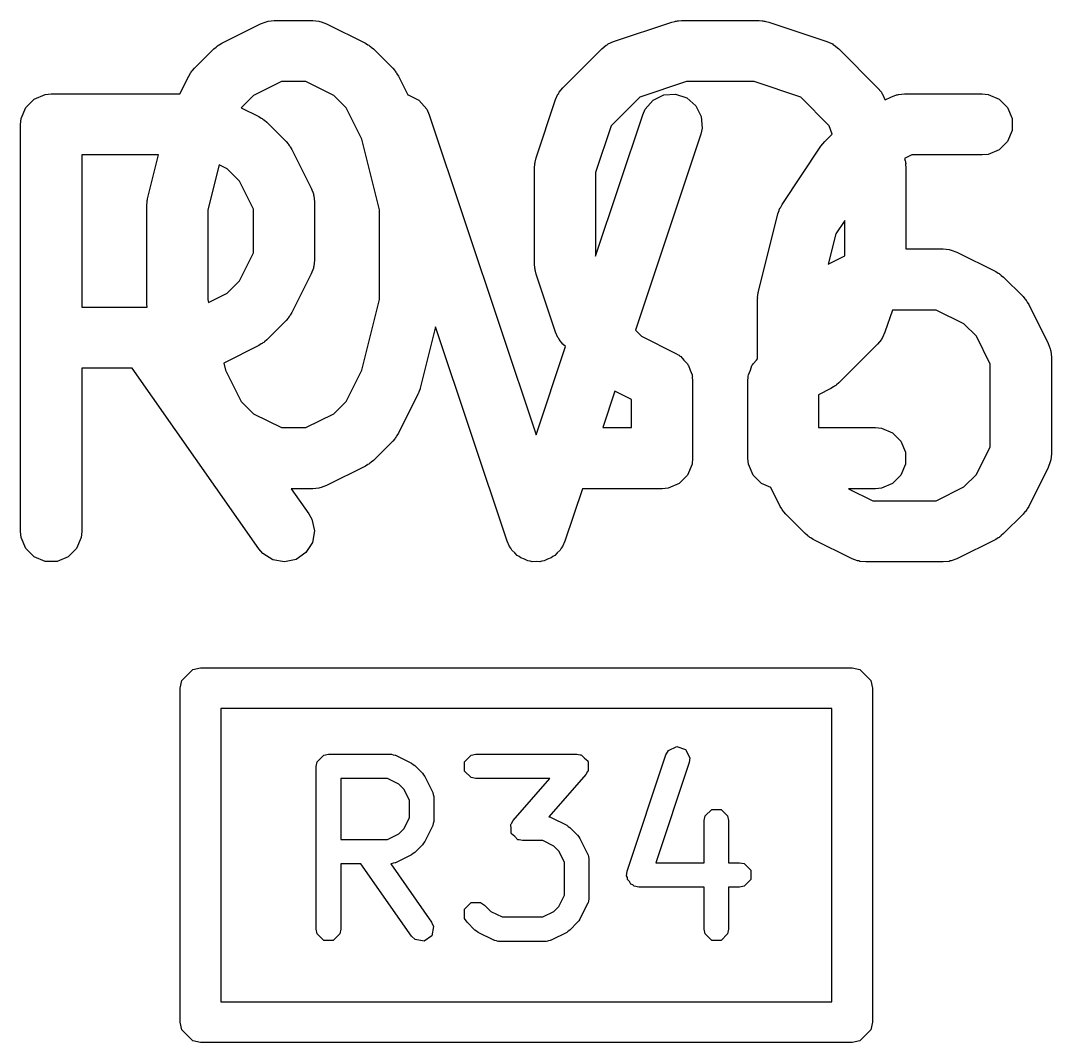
# Model space of a CAD drawing. Header units: millimetres. Extents: x 129 to 276, y -185 to -58.
# Drawn here: x 168.008 to 170.539, y -182.46 to -179.95 of the extents above; entities that cross this region are included whole.
import ezdxf

# ---------------------------------------------------------------- set-up
doc = ezdxf.new("R2010")
doc.units = ezdxf.units.MM
doc.layers.add('F.Fab', color=9, linetype='CONTINUOUS', true_color=0xafafaf)

msp = doc.modelspace()

# ---------------------------------------------------------------- linework, layer by layer
at = {"layer": 'F.Fab', "linetype": 'CONTINUOUS'}
for p, q in [((168.61632, -179.95126), (168.630952, -179.949819)), ((168.630952, -179.949819), (168.72619, -179.949819)), ((168.72619, -179.949819), (168.740822, -179.95126)), ((169.618973, -179.950998), (169.621571, -179.950408)), ((169.621571, -179.950408), (169.623545, -179.950548)), ((169.623545, -179.950548), (169.630952, -179.949819)), ((169.630952, -179.949819), (169.821428, -179.949819)), ((169.821428, -179.949819), (169.828833, -179.950548)), ((169.828833, -179.950548), (169.830808, -179.950408)), ((169.830808, -179.950408), (169.833405, -179.950998)), ((168.502173, -180.005356), (168.597411, -179.957737)), ((168.597411, -179.957737), (168.611142, -179.952482)), ((168.611142, -179.952482), (168.613831, -179.95229)), ((168.613831, -179.95229), (168.61632, -179.95126)), ((168.740822, -179.95126), (168.743311, -179.952291)), ((168.743311, -179.952291), (168.745999, -179.952482)), ((168.745999, -179.952482), (168.759731, -179.957737)), ((168.759731, -179.957737), (168.854969, -180.005356)), ((169.464378, -180.001287), (169.607234, -179.953668)), ((169.607234, -179.953668), (169.614489, -179.952018)), ((169.614489, -179.952018), (169.61632, -179.95126)), ((169.61632, -179.95126), (169.618973, -179.950998)), ((169.833405, -179.950998), (169.83606, -179.95126)), ((169.83606, -179.95126), (169.837891, -179.952018)), ((169.837891, -179.952018), (169.845145, -179.953668)), ((169.845145, -179.953668), (169.988002, -180.001287)), ((169.450952, -180.007281), (169.464378, -180.001287)), ((169.988002, -180.001287), (170.001427, -180.007281)), ((168.435062, -180.067024), (168.482681, -180.019405)), ((168.482681, -180.019405), (168.48843, -180.014686)), ((168.48843, -180.014686), (168.48973, -180.013188)), ((168.48973, -180.013188), (168.491989, -180.011766)), ((168.491989, -180.011766), (168.494046, -180.010078)), ((168.494046, -180.010078), (168.495873, -180.00932)), ((168.495873, -180.00932), (168.502173, -180.005356)), ((168.854969, -180.005356), (168.861268, -180.00932)), ((168.861268, -180.00932), (168.863096, -180.010078)), ((168.863096, -180.010078), (168.865152, -180.011766)), ((168.865152, -180.011766), (168.867412, -180.013188)), ((168.867412, -180.013188), (168.868711, -180.014686)), ((168.868711, -180.014686), (168.874461, -180.019405)), ((168.874461, -180.019405), (168.92208, -180.067024)), ((169.339824, -180.114643), (169.435062, -180.019405)), ((169.435062, -180.019405), (169.446427, -180.010077)), ((169.446427, -180.010077), (169.448917, -180.009045)), ((169.448917, -180.009045), (169.450952, -180.007281)), ((170.001427, -180.007281), (170.003462, -180.009046)), ((170.003462, -180.009046), (170.005953, -180.010078)), ((170.005953, -180.010078), (170.017318, -180.019405)), ((170.017318, -180.019405), (170.112556, -180.114643)), ((168.425735, -180.078389), (168.427423, -180.076332)), ((168.427423, -180.076332), (168.428845, -180.074073)), ((168.428845, -180.074073), (168.430343, -180.072773)), ((168.430343, -180.072773), (168.435062, -180.067024)), ((168.92208, -180.067024), (168.926798, -180.072773)), ((168.926798, -180.072773), (168.928297, -180.074073)), ((168.928297, -180.074073), (168.929718, -180.076332)), ((168.929718, -180.076332), (168.931407, -180.078389)), ((168.399362, -180.129819), (168.421013, -180.086516)), ((168.421013, -180.086516), (168.424977, -180.080216)), ((168.424977, -180.080216), (168.425735, -180.078389)), ((168.648657, -180.099819), (168.580141, -180.134077)), ((168.708485, -180.099819), (168.648657, -180.099819)), ((168.777001, -180.134077), (168.708485, -180.099819)), ((168.931407, -180.078389), (168.932164, -180.080216)), ((168.932164, -180.080216), (168.936129, -180.086516)), ((168.936129, -180.086516), (168.959069, -180.132396)), ((169.643122, -180.099819), (169.528609, -180.13799)), ((169.809258, -180.099819), (169.643122, -180.099819)), ((169.923771, -180.13799), (169.809258, -180.099819)), ((169.329465, -180.128498), (169.330497, -180.126008)), ((169.330497, -180.126008), (169.339824, -180.114643)), ((170.112556, -180.114643), (170.121884, -180.126008)), ((170.121884, -180.126008), (170.122915, -180.128498)), ((168.020973, -180.163151), (168.041665, -180.142459)), ((168.041665, -180.142459), (168.068701, -180.13126)), ((168.068701, -180.13126), (168.083333, -180.129819)), ((168.083333, -180.129819), (168.399362, -180.129819)), ((168.580141, -180.134077), (168.550262, -180.163955)), ((168.807408, -180.164484), (168.777001, -180.134077)), ((168.959069, -180.132396), (168.960286, -180.132483)), ((168.960286, -180.132483), (168.986459, -180.145569)), ((168.986459, -180.145569), (169.005633, -180.167676)), ((169.274087, -180.286816), (169.321706, -180.143959)), ((169.321706, -180.143959), (169.3277, -180.130534)), ((169.3277, -180.130534), (169.329465, -180.128498)), ((169.528609, -180.13799), (169.458409, -180.208189)), ((169.541985, -180.167677), (169.561159, -180.14557)), ((169.561159, -180.14557), (169.587332, -180.132483)), ((169.587332, -180.132483), (169.616522, -180.130408)), ((169.616522, -180.130408), (169.644284, -180.139662)), ((169.644284, -180.139662), (169.666392, -180.158836)), ((169.993971, -180.20819), (169.923771, -180.13799)), ((170.122915, -180.128498), (170.12468, -180.130533)), ((170.12468, -180.130533), (170.130674, -180.143959)), ((170.130674, -180.143959), (170.130947, -180.144778)), ((170.130947, -180.144778), (170.14503, -180.137737)), ((170.14503, -180.137737), (170.158761, -180.132482)), ((170.158761, -180.132482), (170.16145, -180.13229)), ((170.16145, -180.13229), (170.163939, -180.13126)), ((170.163939, -180.13126), (170.178571, -180.129819)), ((170.178571, -180.129819), (170.369047, -180.129819)), ((170.369047, -180.129819), (170.383679, -180.13126)), ((170.383679, -180.13126), (170.410715, -180.142459)), ((170.410715, -180.142459), (170.431407, -180.163151)), ((168.009774, -180.190187), (168.020973, -180.163151)), ((168.550262, -180.163955), (168.593064, -180.185356)), ((168.845901, -180.241471), (168.807408, -180.164484)), ((169.005633, -180.167676), (169.011627, -180.181102)), ((169.535991, -180.181102), (169.541985, -180.167677)), ((169.666392, -180.158836), (169.679478, -180.18501)), ((170.431407, -180.163151), (170.442606, -180.190187)), ((168.008333, -180.204819), (168.009774, -180.190187)), ((168.593064, -180.185356), (168.599363, -180.18932)), ((168.599363, -180.18932), (168.601191, -180.190078)), ((168.601191, -180.190078), (168.603247, -180.191766)), ((168.603247, -180.191766), (168.605507, -180.193188)), ((168.605507, -180.193188), (168.606806, -180.194686)), ((168.606806, -180.194686), (168.612556, -180.199405)), ((168.612556, -180.199405), (168.660175, -180.247024)), ((169.011627, -180.181102), (169.273809, -180.967648)), ((169.420238, -180.528361), (169.535991, -180.181102)), ((169.679478, -180.18501), (169.681553, -180.2142)), ((170.442606, -180.190187), (170.442606, -180.219451)), ((168.008333, -181.204819), (168.008333, -180.204819)), ((169.458409, -180.208189), (169.420238, -180.322703)), ((169.678293, -180.228536), (169.517713, -180.710275)), ((169.681553, -180.2142), (169.678293, -180.228536)), ((169.982681, -180.247024), (170.000857, -180.228848)), ((170.000857, -180.228848), (169.993971, -180.20819)), ((170.442606, -180.219451), (170.431407, -180.246487)), ((168.660175, -180.247024), (168.664893, -180.252773)), ((168.664893, -180.252773), (168.666392, -180.254073)), ((168.666392, -180.254073), (168.667813, -180.256332)), ((168.889285, -180.415005), (168.845901, -180.241471)), ((169.973354, -180.258389), (169.977842, -180.25292)), ((169.977842, -180.25292), (169.982626, -180.247079)), ((169.982626, -180.247079), (169.982647, -180.247064)), ((169.982647, -180.247064), (169.982681, -180.247024)), ((170.431407, -180.246487), (170.410715, -180.267179)), ((168.667813, -180.256332), (168.669502, -180.258389)), ((168.669502, -180.258389), (168.670259, -180.260216)), ((168.670259, -180.260216), (168.674224, -180.266516)), ((168.674224, -180.266516), (168.721843, -180.361754)), ((169.878072, -180.401311), (169.97331, -180.258454)), ((169.97331, -180.258454), (169.973344, -180.258411)), ((169.973344, -180.258411), (169.973354, -180.258389)), ((170.383679, -180.278378), (170.369047, -180.279819)), ((170.410715, -180.267179), (170.383679, -180.278378)), ((168.347036, -180.279819), (168.158333, -180.279819)), ((168.158333, -180.279819), (168.158333, -180.653628)), ((168.320096, -180.387581), (168.347036, -180.279819)), ((168.495533, -180.304295), (168.467857, -180.415005)), ((168.515096, -180.314077), (168.495533, -180.304295)), ((169.270238, -180.310533), (169.270967, -180.303127)), ((169.270827, -180.301153), (169.271417, -180.298555)), ((169.270967, -180.303127), (169.270827, -180.301153)), ((169.271417, -180.298555), (169.271679, -180.295901)), ((169.271679, -180.295901), (169.272437, -180.294069)), ((169.272437, -180.294069), (169.274087, -180.286816)), ((170.196276, -180.279819), (170.1787, -180.288606)), ((170.1787, -180.288606), (170.179942, -180.29407)), ((170.179942, -180.29407), (170.180701, -180.295901)), ((170.180701, -180.295901), (170.180962, -180.298554)), ((170.180962, -180.298554), (170.181553, -180.301152)), ((170.181553, -180.301152), (170.181412, -180.303126)), ((170.181412, -180.303126), (170.182142, -180.310533)), ((170.369047, -180.279819), (170.196276, -180.279819)), ((168.545503, -180.344484), (168.515096, -180.314077)), ((169.270238, -180.548628), (169.270238, -180.310533)), ((169.420238, -180.322703), (169.420238, -180.528361)), ((170.182142, -180.310533), (170.182142, -180.510771)), ((168.579761, -180.413), (168.545503, -180.344484)), ((168.721843, -180.361754), (168.727098, -180.375485)), ((168.727098, -180.375485), (168.727289, -180.378174)), ((168.727289, -180.378174), (168.72832, -180.380663)), ((168.72832, -180.380663), (168.729761, -180.395295)), ((168.317857, -180.405771), (168.318108, -180.403217)), ((168.317857, -180.643866), (168.317857, -180.405771)), ((168.317946, -180.402125), (168.318755, -180.396651)), ((168.318108, -180.403217), (168.317946, -180.402125)), ((168.318755, -180.396651), (168.319298, -180.391139)), ((168.319298, -180.391139), (168.31972, -180.390117)), ((168.31972, -180.390117), (168.320096, -180.387581)), ((168.729761, -180.395295), (168.729761, -180.538152)), ((169.873765, -180.409389), (169.878072, -180.401311)), ((168.467857, -180.415005), (168.467857, -180.634632)), ((168.579761, -180.520447), (168.579761, -180.413)), ((168.889285, -180.634632), (168.889285, -180.415005)), ((169.820096, -180.6152), (169.867715, -180.424724)), ((169.867715, -180.424724), (169.870795, -180.416101)), ((169.870795, -180.416101), (169.871155, -180.414285)), ((169.871155, -180.414285), (169.872033, -180.412637)), ((169.872033, -180.412637), (169.872662, -180.410878)), ((169.872662, -180.410878), (169.873765, -180.409389)), ((170.032142, -180.440622), (170.010086, -180.473707)), ((170.032142, -180.527514), (170.032142, -180.440622)), ((170.010086, -180.473707), (169.991562, -180.547804)), ((168.545503, -180.588963), (168.579761, -180.520447)), ((169.991562, -180.547804), (170.032142, -180.527514)), ((170.182142, -180.510771), (170.273809, -180.510771)), ((170.273809, -180.510771), (170.288441, -180.512212)), ((170.288441, -180.512212), (170.29093, -180.513243)), ((170.29093, -180.513243), (170.293618, -180.513434)), ((170.293618, -180.513434), (170.30735, -180.518689)), ((170.30735, -180.518689), (170.402588, -180.566308)), ((168.727098, -180.557962), (168.721843, -180.571693)), ((168.727289, -180.555272), (168.727098, -180.557962)), ((168.72832, -180.552784), (168.727289, -180.555272)), ((168.729761, -180.538152), (168.72832, -180.552784)), ((169.270967, -180.556033), (169.270238, -180.548628)), ((169.270827, -180.558008), (169.270967, -180.556033)), ((169.271417, -180.560605), (169.270827, -180.558008)), ((168.721843, -180.571693), (168.674224, -180.666931)), ((169.271679, -180.56326), (169.271417, -180.560605)), ((169.272437, -180.565091), (169.271679, -180.56326)), ((169.274087, -180.572345), (169.272437, -180.565091)), ((169.321706, -180.715202), (169.274087, -180.572345)), ((170.402588, -180.566308), (170.408887, -180.570272)), ((170.408887, -180.570272), (170.410715, -180.57103)), ((170.410715, -180.57103), (170.412771, -180.572718)), ((170.412771, -180.572718), (170.415031, -180.57414)), ((170.415031, -180.57414), (170.41633, -180.575638)), ((170.41633, -180.575638), (170.42208, -180.580357)), ((170.42208, -180.580357), (170.469699, -180.627976)), ((168.515096, -180.61937), (168.545503, -180.588963)), ((168.469714, -180.64206), (168.515096, -180.61937)), ((169.817857, -180.63339), (169.818108, -180.630836)), ((169.817857, -180.781094), (169.817857, -180.63339)), ((169.817946, -180.629744), (169.818755, -180.62427)), ((169.818108, -180.630836), (169.817946, -180.629744)), ((169.818755, -180.62427), (169.819298, -180.618758)), ((169.819298, -180.618758), (169.81972, -180.617736)), ((169.81972, -180.617736), (169.820096, -180.6152)), ((170.469699, -180.627976), (170.474417, -180.633725)), ((170.474417, -180.633725), (170.475916, -180.635025)), ((168.158333, -180.653628), (168.318818, -180.653628)), ((168.318108, -180.646419), (168.317857, -180.643866)), ((168.317946, -180.647512), (168.318108, -180.646419)), ((168.318755, -180.652985), (168.317946, -180.647512)), ((168.318818, -180.653628), (168.318755, -180.652985)), ((168.467857, -180.634632), (168.469714, -180.64206)), ((168.845901, -180.808166), (168.889285, -180.634632)), ((170.475916, -180.635025), (170.477337, -180.637284)), ((170.477337, -180.637284), (170.479026, -180.639341)), ((170.479026, -180.639341), (170.479783, -180.641168)), ((170.479783, -180.641168), (170.483748, -180.647468)), ((170.483748, -180.647468), (170.531367, -180.742706)), ((168.664893, -180.680673), (168.660175, -180.686423)), ((168.666392, -180.679374), (168.664893, -180.680673)), ((168.667813, -180.677114), (168.666392, -180.679374)), ((168.669502, -180.675058), (168.667813, -180.677114)), ((168.670259, -180.67323), (168.669502, -180.675058)), ((168.674224, -180.666931), (168.670259, -180.67323)), ((170.148818, -180.660771), (170.130674, -180.715202)), ((170.256104, -180.660771), (170.148818, -180.660771)), ((170.32462, -180.695029), (170.256104, -180.660771)), ((168.660175, -180.686423), (168.612556, -180.734042)), ((169.027096, -180.701852), (168.989427, -180.852532)), ((169.202658, -181.228536), (169.027096, -180.701852)), ((170.355027, -180.725436), (170.32462, -180.695029)), ((168.612556, -180.734042), (168.606806, -180.73876)), ((169.3277, -180.728627), (169.321706, -180.715202)), ((169.329465, -180.730662), (169.3277, -180.728627)), ((169.330497, -180.733153), (169.329465, -180.730662)), ((169.339824, -180.744518), (169.330497, -180.733153)), ((169.517713, -180.710275), (169.532522, -180.725084)), ((169.532522, -180.725084), (169.616874, -180.76726)), ((170.121884, -180.733153), (170.112556, -180.744518)), ((170.122915, -180.730662), (170.121884, -180.733153)), ((170.12468, -180.728628), (170.122915, -180.730662)), ((170.130674, -180.715202), (170.12468, -180.728628)), ((170.389285, -180.793952), (170.355027, -180.725436)), ((168.593064, -180.748091), (168.506981, -180.791132)), ((168.599363, -180.744126), (168.593064, -180.748091)), ((168.601191, -180.743369), (168.599363, -180.744126)), ((168.603247, -180.74168), (168.601191, -180.743369)), ((168.605507, -180.740259), (168.603247, -180.74168)), ((168.606806, -180.73876), (168.605507, -180.740259)), ((169.273809, -180.967648), (169.346095, -180.750789)), ((169.346095, -180.750789), (169.339824, -180.744518)), ((170.112556, -180.744518), (170.017318, -180.839756)), ((170.531367, -180.742706), (170.536622, -180.756437)), ((170.536622, -180.756437), (170.536813, -180.759126)), ((170.536813, -180.759126), (170.537844, -180.761615)), ((169.616874, -180.76726), (169.623173, -180.771224)), ((169.623173, -180.771224), (169.625001, -180.771982)), ((169.625001, -180.771982), (169.626062, -180.773043)), ((169.626062, -180.773043), (169.629317, -180.775092)), ((169.629317, -180.775092), (169.637195, -180.784176)), ((169.637195, -180.784176), (169.645693, -180.792674)), ((169.806687, -180.792674), (169.815184, -180.784176)), ((169.815184, -180.784176), (169.817857, -180.781094)), ((170.537844, -180.761615), (170.539285, -180.776247)), ((170.539285, -180.776247), (170.539285, -181.014342)), ((168.282379, -180.803628), (168.158333, -180.803628)), ((168.158333, -180.803628), (168.158333, -181.204819)), ((168.593319, -181.247829), (168.282379, -180.803628)), ((168.506981, -180.791132), (168.51124, -180.808166)), ((168.51124, -180.808166), (168.549734, -180.885153)), ((168.807407, -180.885153), (168.845901, -180.808166)), ((169.645693, -180.792674), (169.646724, -180.795164)), ((169.646724, -180.795164), (169.64849, -180.7972)), ((169.64849, -180.7972), (169.65229, -180.808602)), ((169.65229, -180.808602), (169.656892, -180.81971)), ((169.795488, -180.81971), (169.800089, -180.808602)), ((169.800089, -180.808602), (169.80389, -180.7972)), ((169.80389, -180.7972), (169.805655, -180.795164)), ((169.805655, -180.795164), (169.806687, -180.792674)), ((170.389285, -180.996637), (170.389285, -180.793952)), ((169.656892, -180.81971), (169.657268, -180.823535)), ((169.657268, -180.823535), (169.657744, -180.824961)), ((169.657744, -180.824961), (169.657603, -180.826936)), ((169.657603, -180.826936), (169.658333, -180.834342)), ((169.658333, -180.834342), (169.658333, -181.024819)), ((169.794047, -180.834342), (169.794776, -180.826936)), ((169.794047, -181.024819), (169.794047, -180.834342)), ((169.794636, -180.824961), (169.795111, -180.823535)), ((169.794776, -180.826936), (169.794636, -180.824961)), ((169.795111, -180.823535), (169.795488, -180.81971)), ((168.986672, -180.860241), (168.98448, -180.866378)), ((168.989003, -180.854152), (168.986672, -180.860241)), ((168.989041, -180.853611), (168.989003, -180.854152)), ((168.989427, -180.852532), (168.989041, -180.853611)), ((169.467682, -180.860368), (169.437866, -180.949819)), ((169.508333, -180.880694), (169.467682, -180.860368)), ((169.997826, -180.853805), (169.967857, -180.868789)), ((170.004125, -180.84984), (169.997826, -180.853805)), ((170.005953, -180.849083), (170.004125, -180.84984)), ((170.008009, -180.847394), (170.005953, -180.849083)), ((170.010269, -180.845973), (170.008009, -180.847394)), ((170.011568, -180.844474), (170.010269, -180.845973)), ((170.017318, -180.839756), (170.011568, -180.844474)), ((168.549734, -180.885153), (168.580141, -180.915561)), ((168.777, -180.915561), (168.807407, -180.885153)), ((168.983748, -180.867883), (168.936129, -180.963121)), ((168.984157, -180.866813), (168.983748, -180.867883)), ((168.98448, -180.866378), (168.984157, -180.866813)), ((169.508333, -180.949819), (169.508333, -180.880694)), ((169.967857, -180.868789), (169.967857, -180.949819)), ((168.580141, -180.915561), (168.648657, -180.949819)), ((168.708485, -180.949819), (168.777, -180.915561)), ((168.648657, -180.949819), (168.708485, -180.949819)), ((169.437866, -180.949819), (169.508333, -180.949819)), ((169.967857, -180.949819), (170.107142, -180.949819)), ((170.107142, -180.949819), (170.121774, -180.95126)), ((170.121774, -180.95126), (170.14881, -180.962459)), ((170.14881, -180.962459), (170.169502, -180.983151)), ((168.92208, -180.982613), (168.874462, -181.030232)), ((168.926798, -180.976863), (168.92208, -180.982613)), ((168.928297, -180.975564), (168.926798, -180.976863)), ((168.929718, -180.973305), (168.928297, -180.975564)), ((168.931408, -180.971247), (168.929718, -180.973305)), ((168.932165, -180.969417), (168.931408, -180.971247)), ((168.936129, -180.963121), (168.932165, -180.969417)), ((170.169502, -180.983151), (170.180701, -181.010187)), ((170.180701, -181.010187), (170.180701, -181.039451)), ((170.355026, -181.065153), (170.389285, -180.996637)), ((168.865152, -181.037872), (168.863096, -181.03956)), ((168.867412, -181.03645), (168.865152, -181.037872)), ((168.868712, -181.03495), (168.867412, -181.03645)), ((168.874462, -181.030232), (168.868712, -181.03495)), ((169.658333, -181.024819), (169.656892, -181.039451)), ((169.795488, -181.039451), (169.794047, -181.024819)), ((170.536622, -181.034152), (170.531367, -181.047883)), ((170.536813, -181.031462), (170.536622, -181.034152)), ((170.537844, -181.028974), (170.536813, -181.031462)), ((170.539285, -181.014342), (170.537844, -181.028974)), ((168.854969, -181.044282), (168.759731, -181.091901)), ((168.861268, -181.040317), (168.854969, -181.044282)), ((168.863096, -181.03956), (168.861268, -181.040317)), ((169.656892, -181.039451), (169.645693, -181.066487)), ((169.806687, -181.066487), (169.795488, -181.039451)), ((170.180701, -181.039451), (170.169502, -181.066487)), ((170.531367, -181.047883), (170.483748, -181.143121)), ((169.625001, -181.087179), (169.597965, -181.098378)), ((169.645693, -181.066487), (169.625001, -181.087179)), ((169.827379, -181.087179), (169.806687, -181.066487)), ((169.850136, -181.096605), (169.827379, -181.087179)), ((170.14881, -181.087179), (170.121774, -181.098378)), ((170.169502, -181.066487), (170.14881, -181.087179)), ((170.324619, -181.095561), (170.355026, -181.065153)), ((168.72619, -181.099819), (168.67281, -181.099819)), ((168.67281, -181.099819), (168.716204, -181.16181)), ((168.740822, -181.098378), (168.72619, -181.099819)), ((168.743311, -181.097346), (168.740822, -181.098378)), ((168.745999, -181.097156), (168.743311, -181.097346)), ((168.759731, -181.091901), (168.745999, -181.097156)), ((169.387866, -181.099819), (169.34496, -181.228536)), ((169.583333, -181.099819), (169.387866, -181.099819)), ((169.597965, -181.098378), (169.583333, -181.099819)), ((169.873394, -181.143121), (169.850136, -181.096605)), ((170.107142, -181.099819), (170.041038, -181.099819)), ((170.041038, -181.099819), (170.101038, -181.129819)), ((170.121774, -181.098378), (170.107142, -181.099819)), ((170.256104, -181.129819), (170.324619, -181.095561)), ((170.101038, -181.129819), (170.256104, -181.129819)), ((168.716204, -181.16181), (168.723414, -181.174623)), ((169.877357, -181.149417), (169.873394, -181.143121)), ((169.878115, -181.151247), (169.877357, -181.149417)), ((169.879804, -181.153305), (169.878115, -181.151247)), ((169.881226, -181.155564), (169.879804, -181.153305)), ((169.882724, -181.156863), (169.881226, -181.155564)), ((169.887442, -181.162612), (169.882724, -181.156863)), ((169.935061, -181.210232), (169.887442, -181.162612)), ((170.469699, -181.162613), (170.422081, -181.210232)), ((170.474417, -181.156863), (170.469699, -181.162613)), ((170.475916, -181.155564), (170.474417, -181.156863)), ((170.477337, -181.153305), (170.475916, -181.155564)), ((170.479027, -181.151247), (170.477337, -181.153305)), ((170.479784, -181.149417), (170.479027, -181.151247)), ((170.483748, -181.143121), (170.479784, -181.149417)), ((168.723414, -181.174623), (168.729743, -181.203194)), ((168.009774, -181.219451), (168.008333, -181.204819)), ((168.158333, -181.204819), (168.156892, -181.219451)), ((168.729743, -181.203194), (168.724658, -181.232012)), ((169.94081, -181.21495), (169.935061, -181.210232)), ((169.942111, -181.21645), (169.94081, -181.21495)), ((170.416331, -181.21495), (170.415031, -181.21645)), ((170.422081, -181.210232), (170.416331, -181.21495)), ((168.020973, -181.246487), (168.009774, -181.219451)), ((168.156892, -181.219451), (168.145693, -181.246487)), ((168.724658, -181.232012), (168.708931, -181.25669)), ((169.208652, -181.241961), (169.202658, -181.228536)), ((169.34496, -181.228536), (169.338966, -181.241962)), ((169.94437, -181.217872), (169.942111, -181.21645)), ((169.946427, -181.21956), (169.94437, -181.217872)), ((169.948254, -181.220317), (169.946427, -181.21956)), ((169.954554, -181.224282), (169.948254, -181.220317)), ((170.049792, -181.271901), (169.954554, -181.224282)), ((170.402588, -181.224282), (170.30735, -181.271901)), ((170.408887, -181.220317), (170.402588, -181.224282)), ((170.410715, -181.21956), (170.408887, -181.220317)), ((170.412771, -181.217872), (170.410715, -181.21956)), ((170.415031, -181.21645), (170.412771, -181.217872)), ((168.041665, -181.267179), (168.020973, -181.246487)), ((168.145693, -181.246487), (168.125001, -181.267179)), ((168.60289, -181.258989), (168.593319, -181.247829)), ((168.627569, -181.274716), (168.60289, -181.258989)), ((168.708931, -181.25669), (168.684957, -181.273472)), ((169.212162, -181.246008), (169.208652, -181.241961)), ((169.214559, -181.250802), (169.212162, -181.246008)), ((169.221667, -181.256967), (169.214559, -181.250802)), ((169.227826, -181.264068), (169.221667, -181.256967)), ((169.232615, -181.266462), (169.227826, -181.264068)), ((169.236666, -181.269976), (169.232615, -181.266462)), ((169.314998, -181.266465), (169.310951, -181.269976)), ((169.319792, -181.264069), (169.314998, -181.266465)), ((169.325955, -181.256963), (169.319792, -181.264069)), ((169.333059, -181.250802), (169.325955, -181.256963)), ((169.335454, -181.24601), (169.333059, -181.250802)), ((169.338966, -181.241962), (169.335454, -181.24601)), ((168.068701, -181.278378), (168.041665, -181.267179)), ((168.097965, -181.278378), (168.068701, -181.278378)), ((168.125001, -181.267179), (168.097965, -181.278378)), ((168.656386, -181.279802), (168.627569, -181.274716)), ((168.684957, -181.273472), (168.656386, -181.279802)), ((169.245591, -181.27295), (169.236666, -181.269976)), ((169.253999, -181.277155), (169.245591, -181.27295)), ((169.259343, -181.277534), (169.253999, -181.277155)), ((169.264429, -181.27923), (169.259343, -181.277534)), ((169.273809, -181.278563), (169.264429, -181.27923)), ((169.283189, -181.27923), (169.273809, -181.278563)), ((169.288274, -181.277534), (169.283189, -181.27923)), ((169.293619, -181.277155), (169.288274, -181.277534)), ((169.302029, -181.272949), (169.293619, -181.277155)), ((169.310951, -181.269976), (169.302029, -181.272949)), ((170.063523, -181.277156), (170.049792, -181.271901)), ((170.066212, -181.277347), (170.063523, -181.277156)), ((170.068701, -181.278378), (170.066212, -181.277347)), ((170.083333, -181.279819), (170.068701, -181.278378)), ((170.273809, -181.279819), (170.083333, -181.279819)), ((170.288441, -181.278378), (170.273809, -181.279819)), ((170.29093, -181.277346), (170.288441, -181.278378)), ((170.293618, -181.277156), (170.29093, -181.277346)), ((170.30735, -181.271901), (170.293618, -181.277156)), ((168.403806, -181.570866), (168.430866, -181.543806)), ((168.430866, -181.543806), (168.45, -181.54)), ((168.45, -181.54), (170.05, -181.54)), ((170.05, -181.54), (170.069134, -181.543806)), ((170.069134, -181.543806), (170.096194, -181.570866)), ((168.4, -181.59), (168.403806, -181.570866)), ((168.4, -182.41), (168.4, -181.59)), ((170.096194, -181.570866), (170.1, -181.59)), ((170.1, -181.59), (170.1, -182.41)), ((168.5, -181.64), (168.5, -182.36)), ((170, -181.64), (168.5, -181.64)), ((170, -182.36), (170, -181.64)), ((169.592968, -181.753393), (169.598765, -181.743224)), ((169.598765, -181.743224), (169.619301, -181.732956)), ((169.619301, -181.732956), (169.641084, -181.740217)), ((169.641084, -181.740217), (169.651352, -181.760753)), ((168.734286, -181.781927), (168.73657, -181.770446)), ((168.73657, -181.770446), (168.752805, -181.754211)), ((168.752805, -181.754211), (168.764286, -181.751927)), ((168.764286, -181.751927), (168.916667, -181.751927)), ((168.916667, -181.751927), (168.918141, -181.75222)), ((168.918141, -181.75222), (168.918793, -181.752003)), ((168.918793, -181.752003), (168.923429, -181.753272)), ((168.923429, -181.753272), (168.928148, -181.754211)), ((168.928148, -181.754211), (168.928634, -181.754697)), ((168.928634, -181.754697), (168.930084, -181.755094)), ((168.930084, -181.755094), (168.968179, -181.774142)), ((169.098474, -181.770446), (169.114709, -181.754211)), ((169.098474, -181.793408), (169.098474, -181.770446)), ((169.114709, -181.754211), (169.12619, -181.751927)), ((169.12619, -181.751927), (169.373809, -181.751927)), ((169.373809, -181.751927), (169.382173, -181.753591)), ((169.382173, -181.753591), (169.38342, -181.753508)), ((169.38342, -181.753508), (169.383909, -181.753936)), ((169.383909, -181.753936), (169.38529, -181.754211)), ((169.38529, -181.754211), (169.392756, -181.761677)), ((169.392756, -181.761677), (169.400701, -181.768629)), ((169.400701, -181.768629), (169.400771, -181.769692)), ((169.400771, -181.769692), (169.401525, -181.770446)), ((169.401525, -181.770446), (169.401525, -181.780991)), ((169.49773, -182.039107), (169.592968, -181.753393)), ((169.649888, -181.772367), (169.567812, -182.018594)), ((169.651352, -181.760753), (169.649888, -181.772367)), ((168.734286, -182.181927), (168.734286, -181.781927)), ((168.968179, -181.774142), (168.971982, -181.777094)), ((168.971982, -181.777094), (168.975975, -181.779762)), ((168.975975, -181.779762), (168.995023, -181.798809)), ((169.114709, -181.809643), (169.098474, -181.793408)), ((169.400643, -181.794289), (169.396386, -181.801682)), ((169.401525, -181.793408), (169.400643, -181.794289)), ((169.401525, -181.780991), (169.402228, -181.791538)), ((169.402228, -181.791538), (169.401525, -181.792758)), ((169.401525, -181.792758), (169.401525, -181.793408)), ((168.909584, -181.811927), (168.794286, -181.811927)), ((168.794286, -181.811927), (168.794286, -181.961451)), ((168.936991, -181.82563), (168.909584, -181.811927)), ((168.995023, -181.798809), (168.997699, -181.802815)), ((168.997699, -181.802815), (169.000642, -181.806606)), ((169.000642, -181.806606), (169.01969, -181.844702)), ((169.12619, -181.811927), (169.114709, -181.809643)), ((169.307696, -181.811927), (169.12619, -181.811927)), ((169.217899, -181.914553), (169.307696, -181.811927)), ((169.396386, -181.801682), (169.305258, -181.905827)), ((168.949153, -181.837793), (168.936991, -181.82563)), ((168.962857, -181.8652), (168.949153, -181.837793)), ((169.01969, -181.844702), (169.020086, -181.84615)), ((169.020086, -181.84615), (169.020573, -181.846637)), ((169.020573, -181.846637), (169.02151, -181.851348)), ((168.962857, -181.908177), (168.962857, -181.8652)), ((169.02151, -181.851348), (169.022782, -181.855992)), ((169.022782, -181.855992), (169.022564, -181.856645)), ((169.022564, -181.856645), (169.022857, -181.858118)), ((169.022857, -181.858118), (169.022857, -181.91526)), ((169.68895, -181.903779), (169.705185, -181.887544)), ((169.705185, -181.887544), (169.728147, -181.887544)), ((169.728147, -181.887544), (169.744382, -181.903779)), ((168.949153, -181.935584), (168.962857, -181.908177)), ((169.02151, -181.922029), (169.020573, -181.926741)), ((169.022782, -181.917386), (169.02151, -181.922029)), ((169.022857, -181.91526), (169.022564, -181.916732)), ((169.022564, -181.916732), (169.022782, -181.917386)), ((169.212057, -181.924697), (169.21276, -181.923476)), ((169.21276, -181.935236), (169.212057, -181.924697)), ((169.21276, -181.922827), (169.213641, -181.921945)), ((169.21276, -181.923476), (169.21276, -181.922827)), ((169.213641, -181.921945), (169.217899, -181.914553)), ((169.305258, -181.905827), (169.3091, -181.906592)), ((169.3091, -181.906592), (169.309586, -181.907078)), ((169.309586, -181.907078), (169.311036, -181.907475)), ((169.311036, -181.907475), (169.349131, -181.926523)), ((169.686666, -181.91526), (169.68895, -181.903779)), ((169.686666, -182.018594), (169.686666, -181.91526)), ((169.744382, -181.903779), (169.746666, -181.91526)), ((169.746666, -181.91526), (169.746666, -182.018594)), ((168.909584, -181.961451), (168.936991, -181.947747)), ((168.936991, -181.947747), (168.949153, -181.935584)), ((169.01969, -181.928676), (169.000642, -181.966772)), ((169.020086, -181.927227), (169.01969, -181.928676)), ((169.020573, -181.926741), (169.020086, -181.927227)), ((169.21276, -181.945789), (169.21276, -181.935236)), ((169.213514, -181.946543), (169.21276, -181.945789)), ((169.213585, -181.947606), (169.213514, -181.946543)), ((169.221524, -181.954553), (169.213585, -181.947606)), ((169.349131, -181.926523), (169.352927, -181.92947)), ((169.352927, -181.92947), (169.356927, -181.932142)), ((169.356927, -181.932142), (169.375974, -181.951189)), ((168.794286, -181.961451), (168.909584, -181.961451)), ((168.995023, -181.974569), (168.975975, -181.993616)), ((168.997699, -181.970562), (168.995023, -181.974569)), ((169.000642, -181.966772), (168.997699, -181.970562)), ((169.228995, -181.962024), (169.221524, -181.954553)), ((169.230375, -181.962298), (169.228995, -181.962024)), ((169.230865, -181.962727), (169.230375, -181.962298)), ((169.232111, -181.962643), (169.230865, -181.962727)), ((169.240476, -181.964308), (169.232111, -181.962643)), ((169.290536, -181.964308), (169.240476, -181.964308)), ((169.317942, -181.978011), (169.290536, -181.964308)), ((169.375974, -181.951189), (169.378645, -181.955186)), ((169.378645, -181.955186), (169.381595, -181.958987)), ((169.381595, -181.958987), (169.400642, -181.997083)), ((168.968179, -181.999236), (168.930084, -182.018284)), ((168.971982, -181.996283), (168.968179, -181.999236)), ((168.975975, -181.993616), (168.971982, -181.996283)), ((169.330106, -181.990175), (169.317942, -181.978011)), ((169.343809, -182.01758), (169.330106, -181.990175)), ((169.400642, -181.997083), (169.401038, -181.998531)), ((169.401038, -181.998531), (169.401525, -181.999018)), ((169.401525, -181.999018), (169.402463, -182.003737)), ((168.843904, -182.021451), (168.794286, -182.021451)), ((168.794286, -182.021451), (168.794286, -182.181927)), ((168.96828, -182.19913), (168.843904, -182.021451)), ((168.918141, -182.021157), (168.917085, -182.021367)), ((168.917085, -182.021367), (169.017434, -182.164723)), ((168.918793, -182.021375), (168.918141, -182.021157)), ((168.923429, -182.020105), (168.918793, -182.021375)), ((168.928148, -182.019167), (168.923429, -182.020105)), ((168.928634, -182.01868), (168.928148, -182.019167)), ((168.930084, -182.018284), (168.928634, -182.01868)), ((169.343809, -182.098655), (169.343809, -182.01758)), ((169.402463, -182.003737), (169.403733, -182.008373)), ((169.403733, -182.008373), (169.403515, -182.009024)), ((169.403515, -182.009024), (169.403809, -182.010499)), ((169.403809, -182.010499), (169.403809, -182.105737)), ((169.567812, -182.018594), (169.686666, -182.018594)), ((169.746666, -182.018594), (169.773809, -182.018594)), ((169.773809, -182.018594), (169.78529, -182.020878)), ((169.78529, -182.020878), (169.801525, -182.037113)), ((169.496266, -182.050721), (169.49773, -182.039107)), ((169.498474, -182.055137), (169.496266, -182.050721)), ((169.801525, -182.037113), (169.801525, -182.060075)), ((169.498474, -182.060075), (169.498474, -182.055137)), ((169.503412, -182.065013), (169.498474, -182.060075)), ((169.506534, -182.071257), (169.503412, -182.065013)), ((169.511217, -182.072818), (169.506534, -182.071257)), ((169.514709, -182.07631), (169.511217, -182.072818)), ((169.52619, -182.078594), (169.514709, -182.07631)), ((169.78529, -182.07631), (169.773809, -182.078594)), ((169.801525, -182.060075), (169.78529, -182.07631)), ((169.330105, -182.126062), (169.343809, -182.098655)), ((169.686666, -182.078594), (169.52619, -182.078594)), ((169.686666, -182.181927), (169.686666, -182.078594)), ((169.773809, -182.078594), (169.746666, -182.078594)), ((169.746666, -182.078594), (169.746666, -182.181927)), ((169.098474, -182.132352), (169.11471, -182.116116)), ((169.11471, -182.116116), (169.13767, -182.116116)), ((169.13767, -182.116116), (169.147403, -182.122619)), ((169.147403, -182.122619), (169.163007, -182.138223)), ((169.317944, -182.138223), (169.330105, -182.126062)), ((169.400642, -182.119153), (169.381595, -182.157248)), ((169.401038, -182.117704), (169.400642, -182.119153)), ((169.401525, -182.117218), (169.401038, -182.117704)), ((169.402463, -182.112498), (169.401525, -182.117218)), ((169.403733, -182.107863), (169.402463, -182.112498)), ((169.403809, -182.105737), (169.403515, -182.107211)), ((169.403515, -182.107211), (169.403733, -182.107863)), ((169.098474, -182.155312), (169.098474, -182.132352)), ((169.163007, -182.138223), (169.190415, -182.151927)), ((169.190415, -182.151927), (169.290537, -182.151927)), ((169.290537, -182.151927), (169.317944, -182.138223)), ((169.017434, -182.164723), (169.022146, -182.175438)), ((169.022146, -182.175438), (169.018156, -182.198049)), ((169.104977, -182.165045), (169.098474, -182.155312)), ((169.124025, -182.184093), (169.104977, -182.165045)), ((169.375975, -182.165045), (169.356927, -182.184093)), ((169.378645, -182.161048), (169.375975, -182.165045)), ((169.381595, -182.157248), (169.378645, -182.161048)), ((168.73657, -182.193408), (168.734286, -182.181927)), ((168.752805, -182.209643), (168.73657, -182.193408)), ((168.792002, -182.193408), (168.775767, -182.209643)), ((168.794286, -182.181927), (168.792002, -182.193408)), ((168.976735, -182.207226), (168.96828, -182.19913)), ((169.018156, -182.198049), (168.999345, -182.211216)), ((169.128021, -182.186763), (169.124025, -182.184093)), ((169.131822, -182.189713), (169.128021, -182.186763)), ((169.169917, -182.20876), (169.131822, -182.189713)), ((169.34913, -182.189713), (169.311035, -182.20876)), ((169.35293, -182.186762), (169.34913, -182.189713)), ((169.356927, -182.184093), (169.35293, -182.186762)), ((169.68895, -182.193408), (169.686666, -182.181927)), ((169.705185, -182.209643), (169.68895, -182.193408)), ((169.744382, -182.193408), (169.728147, -182.209643)), ((169.746666, -182.181927), (169.744382, -182.193408)), ((168.775767, -182.209643), (168.752805, -182.209643)), ((168.999345, -182.211216), (168.976735, -182.207226)), ((169.171365, -182.209156), (169.169917, -182.20876)), ((169.171852, -182.209643), (169.171365, -182.209156)), ((169.176571, -182.210581), (169.171852, -182.209643)), ((169.181207, -182.211851), (169.176571, -182.210581)), ((169.181858, -182.211633), (169.181207, -182.211851)), ((169.183333, -182.211927), (169.181858, -182.211633)), ((169.297619, -182.211927), (169.183333, -182.211927)), ((169.299093, -182.211633), (169.297619, -182.211927)), ((169.299745, -182.211851), (169.299093, -182.211633)), ((169.30438, -182.210581), (169.299745, -182.211851)), ((169.3091, -182.209643), (169.30438, -182.210581)), ((169.309586, -182.209156), (169.3091, -182.209643)), ((169.311035, -182.20876), (169.309586, -182.209156)), ((169.728147, -182.209643), (169.705185, -182.209643)), ((168.5, -182.36), (170, -182.36)), ((168.403806, -182.429134), (168.4, -182.41)), ((168.430866, -182.456194), (168.403806, -182.429134)), ((170.096194, -182.429134), (170.069134, -182.456194)), ((170.1, -182.41), (170.096194, -182.429134)), ((168.45, -182.46), (168.430866, -182.456194)), ((170.069134, -182.456194), (170.05, -182.46)), ((170.05, -182.46), (168.45, -182.46))]:
    msp.add_line(p, q, dxfattribs=at)

doc.saveas('drawing.dxf')
